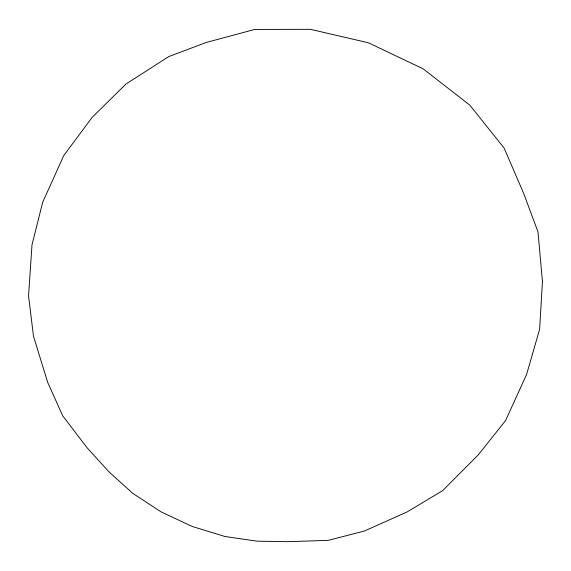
<?xml version="1.0" encoding="UTF-8"?>
<svg xmlns="http://www.w3.org/2000/svg" width="571" height="571" viewBox="0 0 571 571"><rect width="100%" height="100%" fill="white"/><g stroke="black" fill="none" stroke-linecap="round" stroke-linejoin="round"><path stroke-width="0.86" d="M542.45 281.532L539.616 329.281L526.612 374.433L505.506 420.684L478.148 455.008L442.632 490.653L407.259 511.866L364.412 531.016L328.311 540.359L287.27 541.679L256.979 541.18L224.881 536.476L192.32 526.505L161.043 511.859L132.715 493.315L108.933 471.824L87.235 447.935L62.674 415.788L47.707 382.384L33.489 336.248L28.55 295.871L32.005 244.816L42.661 202.32L63.702 155.669L92.067 117.455L125.898 84.087L168.723 56.6L206.045 42.525L254.716 29.442L310.453 29.321L368.445 42.789L423.282 68.905L469.854 105.192L504.122 148.067L523.7 193.448L537.989 231.883L542.45 281.532"/></g></svg>
